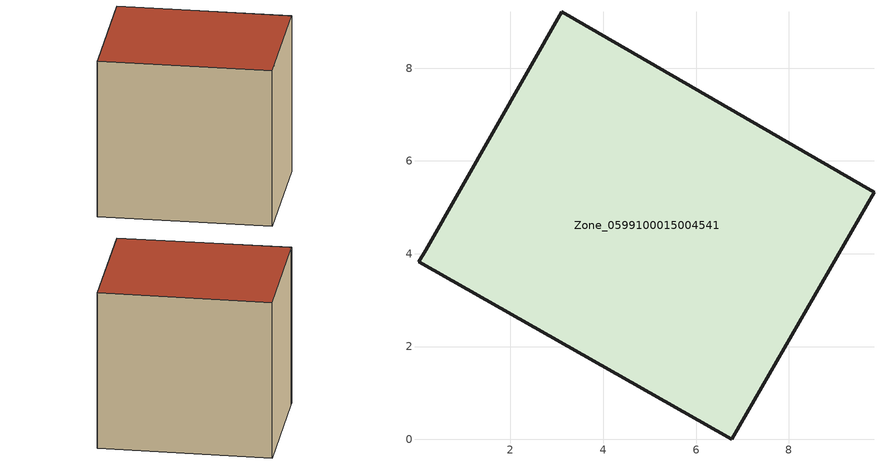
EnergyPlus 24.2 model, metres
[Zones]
Zone_0599100015004541
 floor ground (C_G): 0.17,4.08 3.11,9.22 9.84,5.33 6.77,0 0.02,3.82 z0.8
 wall outside (C_F): 6.77,0 9.84,5.33 3.11,9.22 0.17,4.08 0.02,3.82 6.77,0 z0.8:8.22
 roof outside (C_R): 3.11,9.22 0.17,4.08 0.02,3.82 6.77,0 9.84,5.33 z8.22
[BUILDING]
Pand.0599100015004541: North Axis=0; Terrain=City; Loads Convergence Tolerance Value=0.04; Temperature Convergence Tolerance Value=0.4; Solar Distribution=FullExterior; Maximum Number of Warmup Days=25; Minimum Number of Warmup Days=1
[Site:Location]
Rotterdam.The.Hague.AP_ZH_NLD Design_Conditions: Latitude=51.96; Longitude=4.45; Time Zone=1; Elevation=-4.5
[SITE:GROUNDTEMPERATURE:BUILDINGSURFACE]
18, 18, 18, 18, 18, 18, 18, 18, 18, 18, 18, 18
[MATERIAL] Thermal Absorptance=0.9; Solar Absorptance=0.7; Visible Absorptance=0.7
Name | Roughness | Thickness | Conductivity | Density | Specific Heat
G.TC.1946-1964 | MediumSmooth | 0.15 | 1 | 540 | 1210
F.TC.1946-1964 | Rough | 0.3 | 0.857143 | 1920 | 840
R.TC.1946-1964 | MediumRough | 0.2 | 0.235294 | 1500 | 1000
[CONSTRUCTION]
C_G: G.TC.1946-1964
C_F: F.TC.1946-1964
C_R: R.TC.1946-1964
[ZONE]
Zone_0599100015004541: Type=1; Multiplier=1; Ceiling Height=Autocalculate; Volume=Autocalculate; Floor Area=autocalculate; Part of Total Floor Area=Yes
[ZONEINFILTRATION:DESIGNFLOWRATE]
Infil_Zone_0599100015004541: Zone or ZoneList or Space or SpaceList=Zone_0599100015004541; Schedule=AlwaysOn; Design Flow Rate Calculation Method=Flow/Area; Flow Rate per Floor Area=0.003; Constant Term Coefficient=1; Temperature Term Coefficient=0; Velocity Term Coefficient=0; Velocity Squared Term Coefficient=0
[HVACTEMPLATE:ZONE:IDEALLOADSAIRSYSTEM]
Zone_0599100015004541: Maximum Heating Supply Air Temperature=50; Minimum Cooling Supply Air Temperature=13; Maximum Heating Supply Air Humidity Ratio=0.0156; Minimum Cooling Supply Air Humidity Ratio=0.0077; Heating Limit=NoLimit; Cooling Limit=NoLimit; Dehumidification Control Type=ConstantSensibleHeatRatio; Cooling Sensible Heat Ratio=0.7; Dehumidification Setpoint=60; Humidification Control Type=None; Humidification Setpoint=30; Outdoor Air Method=None; Outdoor Air Flow Rate per Person=0.00944; Outdoor Air Flow Rate per Zone Floor Area=0; Outdoor Air Flow Rate per Zone=0; Demand Controlled Ventilation Type=None; Outdoor Air Economizer Type=NoEconomizer; Heat Recovery Type=None; Sensible Heat Recovery Effectiveness=0.7; Latent Heat Recovery Effectiveness=0.65
[ZONECONTROL:THERMOSTAT]
ThermostatControl_Zone_0599100015004541: Zone or ZoneList=Zone_0599100015004541; Control Type Schedule=DualSetpointControlType; Control 1=Thermostat_Zone_0599100015004541; Temperature Difference Between Cutout And Setpoint=0
[THERMOSTATSETPOINT:DUALSETPOINT]
Thermostat_Zone_0599100015004541: Heating Setpoint Temperature Schedule=HeatingSetpoint_Zone_0599100015004541; Cooling Setpoint Temperature Schedule=CoolingSetpoint_Zone_0599100015004541
[SCHEDULE:COMPACT]
HeatingSetpoint_Zone_0599100015004541: Through: 12/31, For: AllDays, Until: 24:00, 21
CoolingSetpoint_Zone_0599100015004541: Through: 12/31, For: AllDays, Until: 24:00, 24
DualSetpointControlType: Through: 12/31, For: AllDays, Until: 24:00, 4
AlwaysOn: Through: 12/31, For: AllDays, Until: 24:00, 1
